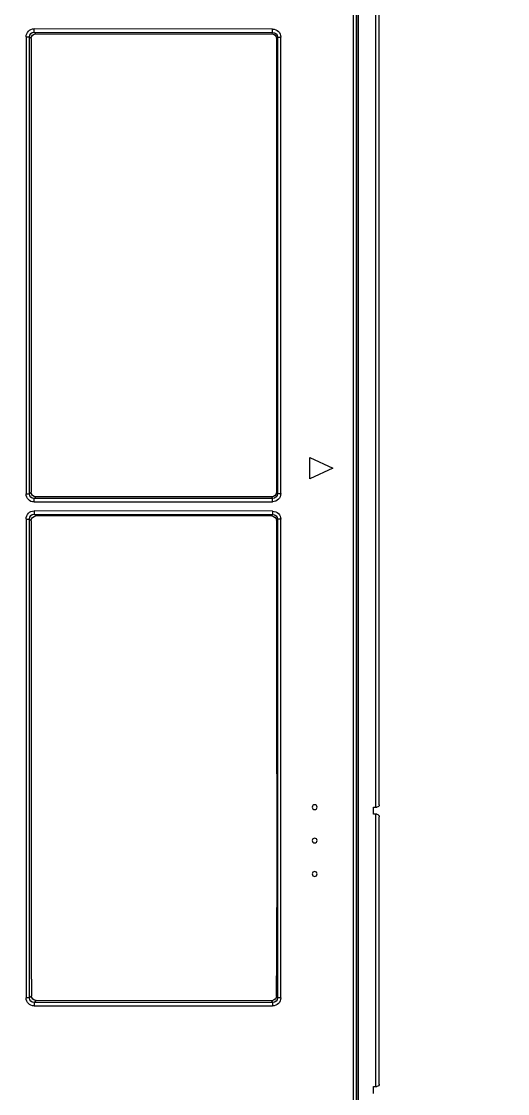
# Model space of a CAD drawing. Header units: inches. Extents: x -172 to 397, y -177 to 127.
# Drawn here: x 59.6898 to 59.8206, y 73.2018 to 73.4906 of the extents above; entities that cross this region are included whole.
import ezdxf

# ---------------------------------------------------------------- set-up
doc = ezdxf.new("R2010")
doc.units = ezdxf.units.IN
doc.header["$MEASUREMENT"] = 0
doc.header["$XCLIPFRAME"] = 2
doc.layers.add('AC-RA', color=210, linetype='Continuous')
picture_1 = doc.add_image_def('image1.tif', size_in_pixel=(13248, 8644))

# ---------------------------------------------------------------- blocks, each defined once
blk = doc.blocks.new('FTM(15-28)PV2S')
at = {"layer": 'AC-RA', "color": 0, "linetype": 'Continuous'}
for p, q in [((1985.53299, 1338.30041), (1985.53492, 1338.30041)), ((1985.53492, 1338.30041), (1985.53492, 1338.30131)), ((1985.60821, 1338.30093), (1985.53492, 1338.30093)), ((1985.53556, 1338.30195), (1985.60757, 1338.30195)), ((1985.60821, 1338.30131), (1985.60821, 1338.30041)), ((1985.60821, 1338.30041), (1985.61014, 1338.30041)), ((1985.61014, 1338.30041), (1985.61014, 1338.30131)), ((1986.41759, 1338.30093), (1985.61014, 1338.30093)), ((1985.61078, 1338.30195), (1986.41695, 1338.30195)), ((1986.49912, 1338.2963), (1985.52861, 1338.2963)), ((1986.49853, 1338.29493), (1985.5292, 1338.29493)), ((1985.55878, 1338.27546), (1985.68768, 1338.27546)), ((1985.6946, 1338.27546), (1985.81754, 1338.27546)), ((1985.5566, 1338.20908), (1985.5566, 1338.27328)), ((1985.68987, 1338.27328), (1985.68993, 1338.20908)), ((1985.69235, 1338.20908), (1985.69241, 1338.27328)), ((1985.81973, 1338.27328), (1985.81979, 1338.20908)), ((1985.68775, 1338.20691), (1985.55877, 1338.20691)), ((1985.81762, 1338.20691), (1985.69453, 1338.20691))]:
    blk.add_line(p, q, dxfattribs=at)
at = {"layer": 'AC-RA', "color": 8, "linetype": 'Continuous'}
for p, q in [((1986.49912, 1338.29616), (1985.52861, 1338.29616)), ((1985.5292, 1338.29582), (1986.49853, 1338.29582)), ((1985.70143, 1338.28951), (1985.69853, 1338.28331)), ((1985.70432, 1338.28331), (1985.70143, 1338.28951)), ((1985.69853, 1338.28331), (1985.70432, 1338.28331)), ((1985.55878, 1338.27546), (1985.55878, 1338.27456)), ((1985.68768, 1338.27456), (1985.55878, 1338.27456)), ((1985.55878, 1338.27456), (1985.55919, 1338.27431)), ((1985.58314, 1338.27443), (1985.58314, 1338.27432)), ((1985.61914, 1338.27443), (1985.58314, 1338.27443)), ((1985.61914, 1338.27443), (1985.61914, 1338.27432)), ((1985.68728, 1338.27432), (1985.68768, 1338.27456)), ((1985.68768, 1338.27546), (1985.68768, 1338.27456)), ((1985.6946, 1338.27456), (1985.6946, 1338.27546)), ((1985.6946, 1338.27456), (1985.695, 1338.27432)), ((1985.81754, 1338.27456), (1985.6946, 1338.27456)), ((1985.81715, 1338.27432), (1985.81754, 1338.27456)), ((1985.81754, 1338.27456), (1985.81754, 1338.27546)), ((1985.55749, 1338.27328), (1985.5566, 1338.27328)), ((1985.55801, 1338.27297), (1985.55749, 1338.27328)), ((1985.55749, 1338.27328), (1985.55749, 1338.20908)), ((1985.55801, 1338.27297), (1985.55807, 1338.20966)), ((1985.55919, 1338.27431), (1985.56469, 1338.27431)), ((1985.58314, 1338.27432), (1985.56514, 1338.27432)), ((1985.68728, 1338.27432), (1985.61914, 1338.27432)), ((1985.68897, 1338.27328), (1985.68857, 1338.27304)), ((1985.68857, 1338.27304), (1985.68857, 1338.20955)), ((1985.68904, 1338.20908), (1985.68897, 1338.27328)), ((1985.68987, 1338.27328), (1985.68897, 1338.27328)), ((1985.69241, 1338.27328), (1985.69331, 1338.27328)), ((1985.69331, 1338.27328), (1985.69324, 1338.20908)), ((1985.69371, 1338.27304), (1985.69331, 1338.27328)), ((1985.69371, 1338.27304), (1985.69371, 1338.20955)), ((1985.81715, 1338.27432), (1985.695, 1338.27432)), ((1985.81883, 1338.27328), (1985.81843, 1338.27304)), ((1985.81843, 1338.20955), (1985.81843, 1338.27304)), ((1985.81883, 1338.27328), (1985.81973, 1338.27328)), ((1985.8189, 1338.20908), (1985.81883, 1338.27328)), ((1985.55749, 1338.20908), (1985.5566, 1338.20908)), ((1985.55749, 1338.20908), (1985.55807, 1338.20966)), ((1985.55935, 1338.20838), (1985.55877, 1338.2078)), ((1985.56385, 1338.20838), (1985.55935, 1338.20838)), ((1985.56385, 1338.20827), (1985.56385, 1338.20838)), ((1985.68729, 1338.20827), (1985.56385, 1338.20827)), ((1985.68775, 1338.2078), (1985.68729, 1338.20827)), ((1985.68857, 1338.20955), (1985.68904, 1338.20908)), ((1985.68993, 1338.20908), (1985.68904, 1338.20908)), ((1985.69235, 1338.20908), (1985.69324, 1338.20908)), ((1985.69324, 1338.20908), (1985.69371, 1338.20955)), ((1985.69499, 1338.20827), (1985.69453, 1338.2078)), ((1985.81715, 1338.20827), (1985.69499, 1338.20827)), ((1985.81762, 1338.2078), (1985.81715, 1338.20827)), ((1985.81843, 1338.20955), (1985.8189, 1338.20908)), ((1985.8189, 1338.20908), (1985.81979, 1338.20908)), ((1985.55877, 1338.2078), (1985.55877, 1338.20691)), ((1985.55877, 1338.2078), (1985.68775, 1338.2078)), ((1985.68775, 1338.20691), (1985.68775, 1338.2078)), ((1985.69453, 1338.2078), (1985.81762, 1338.2078)), ((1985.69453, 1338.20691), (1985.69453, 1338.2078)), ((1985.81762, 1338.20691), (1985.81762, 1338.2078))]:
    blk.add_line(p, q, dxfattribs=at)
for centre in [(1985.59214, 1338.28459), (1985.60114, 1338.28459), (1985.61014, 1338.28459)]:
    blk.add_circle(centre, 0.000643, dxfattribs=at)
at = {"layer": 'AC-RA', "color": 0, "linetype": 'Continuous'}
for centre, start, end in [((1985.53556, 1338.30131), 90, 180), ((1985.60757, 1338.30131), 0, 90), ((1985.61078, 1338.30131), 90, 180)]:
    blk.add_arc(centre, 0.000643, start, end, dxfattribs=at)
at = {"layer": 'AC-RA', "color": 8, "linetype": 'Continuous'}
blk.add_arc((1985.55929, 1338.27297), 0.00128, 176.7994, 180.0436, dxfattribs=at)
at = {"layer": 'AC-RA', "color": 0, "linetype": 'Continuous'}
for centre, major_axis, ratio, start_param, end_param in [((1985.55879, 1338.27327), (0.00188, -0.00113), 0.99484, 2.112781, 3.679016), ((1985.68767, 1338.27327), (-0.00188, -0.00113), 0.994843, 2.604726, 4.170204), ((1985.69461, 1338.27327), (0.00188, -0.00113), 0.994843, 2.112981, 3.678459), ((1985.81753, 1338.27327), (-0.00188, -0.00113), 0.994843, 2.604726, 4.170204), ((1985.55879, 1338.2091), (0.00156, 0.00156), 0.992433, 2.359993, 3.923193), ((1985.68774, 1338.2091), (-0.00156, 0.00156), 0.992427, 2.359615, 3.92357), ((1985.69454, 1338.2091), (0.00156, 0.00156), 0.992427, 2.359616, 3.923571), ((1985.8176, 1338.2091), (-0.00156, 0.00156), 0.992427, 2.359615, 3.92357)]:
    blk.add_ellipse(centre, major_axis=major_axis, ratio=ratio, start_param=start_param, end_param=end_param, dxfattribs=at)
at = {"layer": 'AC-RA', "color": 8, "linetype": 'Continuous'}
for centre, major_axis, ratio, start_param, end_param in [((1985.55879, 1338.27327), (0.00112, -0.00067), 0.987723, 2.112781, 3.679016), ((1985.68767, 1338.27327), (-0.00112, -0.00067), 0.987731, 2.604726, 4.170204), ((1985.69461, 1338.27327), (0.00112, -0.00067), 0.987731, 2.112981, 3.678459), ((1985.81753, 1338.27327), (-0.00112, -0.00067), 0.987731, 2.604726, 4.170204), ((1985.55919, 1338.27303), (-0.00035, -0.00125), 0.903202, -2.84442, -1.334677), ((1985.56514, 1338.27425), (-0.00129, 0), 0.052408, -1.570796, -1.219688), ((1985.68728, 1338.27303), (-0.00106, -0.00074), 0.994339, 2.537531, 4.103009), ((1985.695, 1338.27303), (0.00106, -0.00074), 0.994339, 2.180176, 3.745654), ((1985.81714, 1338.27303), (-0.00106, -0.00074), 0.994339, 2.537531, 4.103009), ((1985.55879, 1338.2091), (0.000926, 0.000926), 0.982067, 2.359993, 3.923193), ((1985.55936, 1338.20967), (0.000964, 0.000864), 0.993146, 2.415358, 3.978559), ((1985.68728, 1338.20956), (-0.000965, 0.000863), 0.99314, 2.304254, 3.868209), ((1985.68774, 1338.2091), (-0.000926, 0.000925), 0.982054, 2.359615, 3.92357), ((1985.69454, 1338.2091), (0.000926, 0.000925), 0.982054, 2.359616, 3.923571), ((1985.695, 1338.20956), (0.000965, 0.000863), 0.99314, 2.414977, 3.978932), ((1985.81714, 1338.20956), (-0.000965, 0.000863), 0.99314, 2.304254, 3.868209), ((1985.8176, 1338.2091), (-0.000926, 0.000925), 0.982054, 2.359615, 3.92357)]:
    blk.add_ellipse(centre, major_axis=major_axis, ratio=ratio, start_param=start_param, end_param=end_param, dxfattribs=at)
blk = doc.blocks.new('*U222')
at = {"layer": 'AC-RA'}
blk.add_blockref('FTM(15-28)PV2S', (759.25128, 606.47925), dxfattribs=at)

msp = doc.modelspace()

# ---------------------------------------------------------------- block references
at = {"layer": 'AC-RA', "color": 4, "xscale": -1, "rotation": 270}
msp.add_blockref('*U222', (-1884.99512, -2671.5825), dxfattribs=at)

# ---------------------------------------------------------------- pictures from other files: only their frames are drawn
image = msp.add_image(picture_1, insert=(17.93941, 50.0548), size_in_units=(115.16345, 75.14137))
image.set_boundary_path([(2166.2777, 938.5528), (11041.118, 8167.8756)])

doc.saveas('drawing.dxf')
